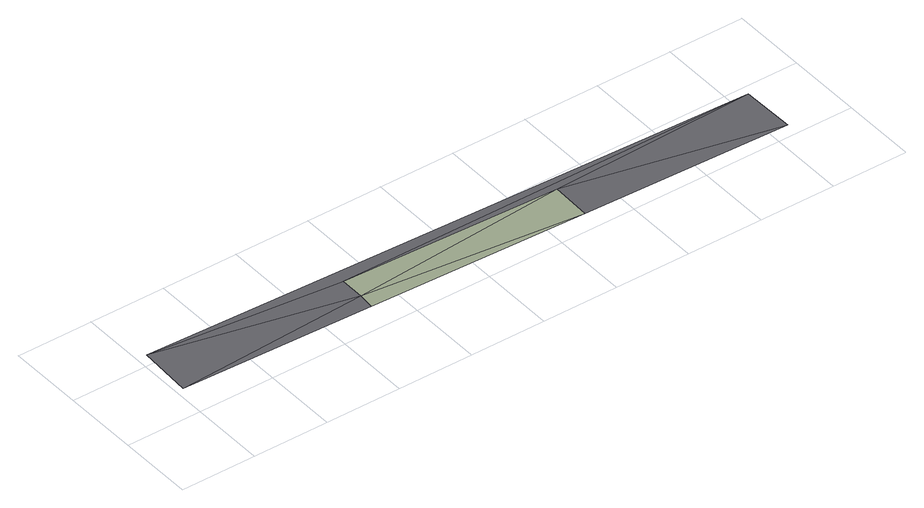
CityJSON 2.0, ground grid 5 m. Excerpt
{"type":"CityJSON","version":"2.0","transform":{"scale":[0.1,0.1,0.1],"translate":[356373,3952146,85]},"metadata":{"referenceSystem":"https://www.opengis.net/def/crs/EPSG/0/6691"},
"CityObjects":{
"road1":{"type":"Road","attributes":{"class":"1020","function":"2"},"geometry":[{"type":"MultiSurface","lod":"3","boundaries":[[[0,1,2]],[[2,3,0]],[[3,4,5]],[[5,0,3]],[[1,6,2]],[[1,7,6]],[[5,4,8]],[[1,0,5]],[[5,7,1]],[[5,8,7]]],"semantics":{"surfaces":[{"type":"TrafficArea","function":"2000"},{"type":"AuxiliaryTrafficArea","function":"3000"}],"values":[0,0,0,0,0,0,0,1,1,1]}}]}
},
"vertices":[
[133,45,4],[277,40,4],[412,44,4],[7,58,4],[5,22,4],[133,29,4],[413,9,4],[276,13,4],[132,18,4]
]}
